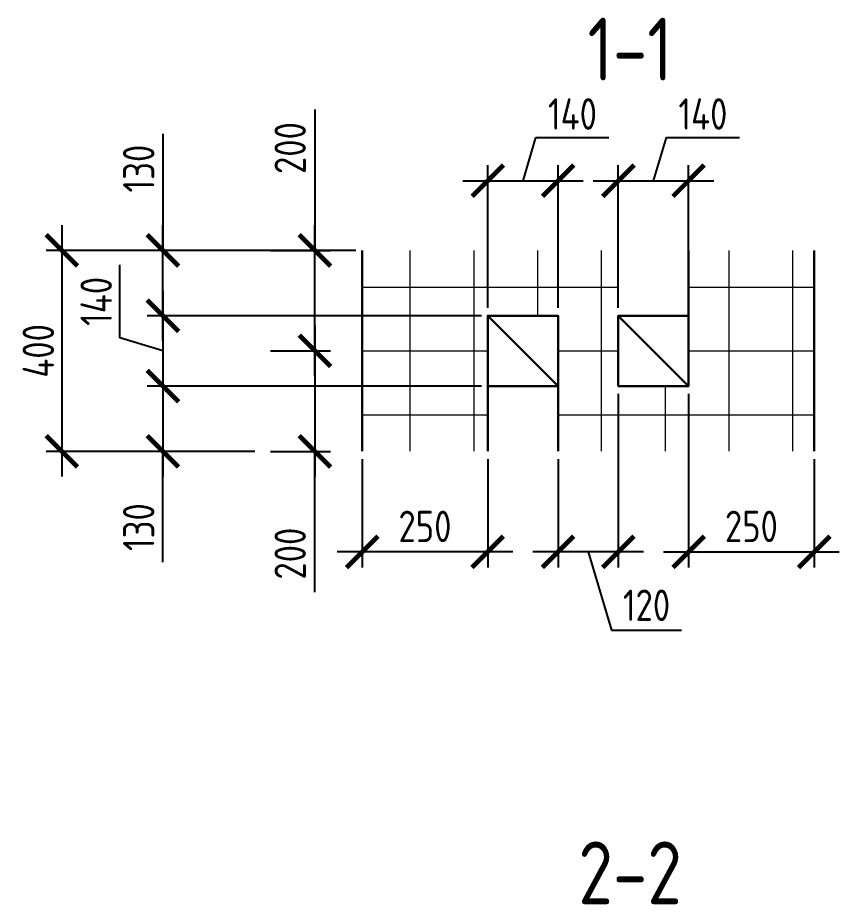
# Model space of a CAD drawing. Header units: millimetres. Extents: x -56498 to 234605, y -296269 to -29969.
# Drawn here: x 164444 to 166080, y -285061 to -283296 of the extents above; entities that cross this region are included whole.
import ezdxf
from ezdxf.enums import TextEntityAlignment as Align

# ---------------------------------------------------------------- set-up
doc = ezdxf.new("R2010")
doc.units = ezdxf.units.MM
doc.header["$LTSCALE"] = 100
doc.header["$PDMODE"] = 35
for name, color, linetype, lineweight in [('0.3', 7, 'Continuous', 30), ('Примітки 0.09', 200, 'Continuous', 9), ('Розміри 0.09', 5, 'Continuous', 9), ('Штрихування 0.09', 253, 'Continuous', 9)]:
    doc.layers.add(name, color=color, linetype=linetype, lineweight=lineweight)
doc.styles.add('GOST 2.304', font='CS_Gost2304.shx')
doc.dimstyles.new('SPDS', dxfattribs={"dimscale": 100, "dimtxt": 2.5, "dimasz": 2.5, "dimexe": 1.25, "dimexo": 0.625, "dimtad": 1, "dimrnd": 0.001, "dimtxsty": 'GOST 2.304', "dimblk": 'ARCHTICK', "dimcen": 2.5, "dimdle": 2, "dimadec": 0, "dimazin": 2, "dimtfac": 0.75, "dimtmove": 1, "dimatfit": 3, "dimfxl": 0, "dimtolj": 1, "dimarcsym": 0})

# ---------------------------------------------------------------- blocks, each defined once
blk = doc.blocks.new('_ArchTick')
at = {"color": 0, "linetype": 'ByBlock', "const_width": 0.15}
blk.add_lwpolyline([(-0.5, -0.5), (0.5, 0.5)], dxfattribs=at)
blk = doc.blocks.new('*D654')
at = {"layer": 'Defpoints', "color": 0, "transparency": 16777216}
for p in [(165780, -283620.8), (165640, -283889.5), (165780, -283889.5)]:
    blk.add_point(p, dxfattribs=at)
at = {"layer": 'Розміри 0.09', "color": 0, "lineweight": -2, "transparency": 16777216}
for p, q in [((165710, -283620.8), (165735.7, -283534.9)), ((165735.7, -283534.9), (165881.1, -283534.9)), ((165640, -283873.8), (165640, -283589.6)), ((165780, -283873.8), (165780, -283589.6)), ((165590, -283620.8), (165830, -283620.8))]:
    blk.add_line(p, q, dxfattribs=at)
at = {"layer": 'Розміри 0.09', "color": 0, "lineweight": -2, "transparency": 16777216, "xscale": 62.5, "yscale": 62.5, "zscale": 62.5, "rotation": 180}
blk.add_blockref('_ArchTick', (165640, -283620.8), dxfattribs=at)
at = {"layer": 'Розміри 0.09', "color": 0, "lineweight": -2, "transparency": 16777216, "xscale": 62.5, "yscale": 62.5, "zscale": 62.5}
blk.add_blockref('_ArchTick', (165780, -283620.8), dxfattribs=at)
at = {"layer": 'Розміри 0.09', "color": 0, "transparency": 16777216, "insert": (165808.4, -283488), "char_height": 62.5, "attachment_point": 5, "style": 'GOST 2.304'}
blk.add_mtext('\\A1;140', dxfattribs=at)
blk = doc.blocks.new('*D655')
at = {"layer": 'Defpoints', "color": 0, "transparency": 16777216}
for p in [(165520.3, -283620.8), (165380.3, -283889.5), (165520.3, -283889.5)]:
    blk.add_point(p, dxfattribs=at)
at = {"layer": 'Розміри 0.09', "color": 0, "lineweight": -2, "transparency": 16777216}
for p, q in [((165450.3, -283620.8), (165476, -283534.9)), ((165476, -283534.9), (165621.3, -283534.9)), ((165380.3, -283873.8), (165380.3, -283589.6)), ((165520.3, -283873.8), (165520.3, -283589.6)), ((165330.3, -283620.8), (165570.3, -283620.8))]:
    blk.add_line(p, q, dxfattribs=at)
at = {"layer": 'Розміри 0.09', "color": 0, "lineweight": -2, "transparency": 16777216, "xscale": 62.5, "yscale": 62.5, "zscale": 62.5, "rotation": 180}
blk.add_blockref('_ArchTick', (165380.3, -283620.8), dxfattribs=at)
at = {"layer": 'Розміри 0.09', "color": 0, "lineweight": -2, "transparency": 16777216, "xscale": 62.5, "yscale": 62.5, "zscale": 62.5}
blk.add_blockref('_ArchTick', (165520.3, -283620.8), dxfattribs=at)
at = {"layer": 'Розміри 0.09', "color": 0, "transparency": 16777216, "insert": (165548.7, -283488), "char_height": 62.5, "attachment_point": 5, "style": 'GOST 2.304'}
blk.add_mtext('\\A1;140', dxfattribs=at)
blk = doc.blocks.new('*D656')
at = {"layer": 'Defpoints', "color": 0, "transparency": 16777216}
for p in [(165780, -284029.5), (166030, -284159.5), (166030, -284359.5)]:
    blk.add_point(p, dxfattribs=at)
at = {"layer": 'Розміри 0.09', "color": 0, "lineweight": -2, "transparency": 16777216}
for p, q in [((165780, -284045.1), (165780, -284390.7)), ((166030, -284175.1), (166030, -284390.7)), ((165730, -284359.5), (166080, -284359.5))]:
    blk.add_line(p, q, dxfattribs=at)
at = {"layer": 'Розміри 0.09', "color": 0, "lineweight": -2, "transparency": 16777216, "xscale": 62.5, "yscale": 62.5, "zscale": 62.5, "rotation": 180}
blk.add_blockref('_ArchTick', (165780, -284359.5), dxfattribs=at)
at = {"layer": 'Розміри 0.09', "color": 0, "lineweight": -2, "transparency": 16777216, "xscale": 62.5, "yscale": 62.5, "zscale": 62.5}
blk.add_blockref('_ArchTick', (166030, -284359.5), dxfattribs=at)
at = {"layer": 'Розміри 0.09', "color": 0, "transparency": 16777216, "insert": (165905, -284308.9), "char_height": 62.5, "attachment_point": 5, "style": 'GOST 2.304'}
blk.add_mtext('\\A1;250', dxfattribs=at)
blk = doc.blocks.new('*D657')
at = {"layer": 'Defpoints', "color": 0, "transparency": 16777216}
for p in [(165640, -284029.5), (165520, -284159.5), (165520, -284359.5)]:
    blk.add_point(p, dxfattribs=at)
at = {"layer": 'Розміри 0.09', "color": 0, "lineweight": -2, "transparency": 16777216}
for p, q in [((165640, -284045.1), (165640, -284390.7)), ((165520, -284175.1), (165520, -284390.7)), ((165690, -284359.5), (165470, -284359.5)), ((165580, -284359.5), (165626.7, -284515.2)), ((165626.7, -284515.2), (165765.7, -284515.2))]:
    blk.add_line(p, q, dxfattribs=at)
at = {"layer": 'Розміри 0.09', "color": 0, "lineweight": -2, "transparency": 16777216, "xscale": 62.5, "yscale": 62.5, "zscale": 62.5, "rotation": 180}
blk.add_blockref('_ArchTick', (165520, -284359.5), dxfattribs=at)
at = {"layer": 'Розміри 0.09', "color": 0, "lineweight": -2, "transparency": 16777216, "xscale": 62.5, "yscale": 62.5, "zscale": 62.5}
blk.add_blockref('_ArchTick', (165640, -284359.5), dxfattribs=at)
at = {"layer": 'Розміри 0.09', "color": 0, "transparency": 16777216, "insert": (165696.2, -284465.9), "char_height": 62.5, "attachment_point": 5, "style": 'GOST 2.304'}
blk.add_mtext('\\A1;120', dxfattribs=at)
blk = doc.blocks.new('*D658')
at = {"layer": 'Defpoints', "color": 0, "transparency": 16777216}
for p in [(165130, -284159.5), (165380, -284159.5), (165130, -284359.5)]:
    blk.add_point(p, dxfattribs=at)
at = {"layer": 'Розміри 0.09', "color": 0, "lineweight": -2, "transparency": 16777216}
for p, q in [((165130, -284175.1), (165130, -284390.7)), ((165380, -284175.1), (165380, -284390.7)), ((165430, -284359.5), (165080, -284359.5))]:
    blk.add_line(p, q, dxfattribs=at)
at = {"layer": 'Розміри 0.09', "color": 0, "lineweight": -2, "transparency": 16777216, "xscale": 62.5, "yscale": 62.5, "zscale": 62.5, "rotation": 180}
blk.add_blockref('_ArchTick', (165130, -284359.5), dxfattribs=at)
at = {"layer": 'Розміри 0.09', "color": 0, "lineweight": -2, "transparency": 16777216, "xscale": 62.5, "yscale": 62.5, "zscale": 62.5}
blk.add_blockref('_ArchTick', (165380, -284359.5), dxfattribs=at)
at = {"layer": 'Розміри 0.09', "color": 0, "transparency": 16777216, "insert": (165255, -284308.9), "char_height": 62.5, "attachment_point": 5, "style": 'GOST 2.304'}
blk.add_mtext('\\A1;250', dxfattribs=at)
blk = doc.blocks.new('*D659')
at = {"layer": 'Defpoints', "color": 0, "transparency": 16777216}
for p in [(164733.2, -283759.5), (165133.2, -283759.5), (165383.2, -283889.5)]:
    blk.add_point(p, dxfattribs=at)
at = {"layer": 'Розміри 0.09', "color": 0, "lineweight": -2, "transparency": 16777216}
for p, q in [((164733.2, -283527.2), (164733.2, -283759.5)), ((164733.2, -283939.5), (164733.2, -283709.5)), ((165117.5, -283759.5), (164701.9, -283759.5)), ((165367.5, -283889.5), (164701.9, -283889.5))]:
    blk.add_line(p, q, dxfattribs=at)
at = {"layer": 'Розміри 0.09', "color": 0, "lineweight": -2, "transparency": 16777216, "xscale": 62.5, "yscale": 62.5, "zscale": 62.5}
for p, rotation in [((164733.2, -283759.5), 90), ((164733.2, -283889.5), 270)]:
    blk.add_blockref('_ArchTick', p, dxfattribs=dict(at, rotation=rotation))
at = {"layer": 'Розміри 0.09', "color": 0, "transparency": 16777216, "insert": (164685, -283596.7), "char_height": 62.5, "attachment_point": 5, "rotation": 90, "style": 'GOST 2.304'}
blk.add_mtext('\\A1;130', dxfattribs=at)
blk = doc.blocks.new('*D660')
at = {"layer": 'Defpoints', "color": 0, "transparency": 16777216}
for p in [(165383.2, -283889.5), (164733.2, -284029.5), (165383.2, -284029.5)]:
    blk.add_point(p, dxfattribs=at)
at = {"layer": 'Розміри 0.09', "color": 0, "lineweight": -2, "transparency": 16777216}
for p, q in [((164647.2, -283933.7), (164647.2, -283788.4)), ((164733.2, -283839.5), (164733.2, -284079.5)), ((165367.5, -283889.5), (164701.9, -283889.5)), ((164733.2, -283959.5), (164647.2, -283933.7)), ((165367.5, -284029.5), (164701.9, -284029.5))]:
    blk.add_line(p, q, dxfattribs=at)
at = {"layer": 'Розміри 0.09', "color": 0, "lineweight": -2, "transparency": 16777216, "xscale": 62.5, "yscale": 62.5, "zscale": 62.5}
for p, rotation in [((164733.2, -283889.5), 90), ((164733.2, -284029.5), 270)]:
    blk.add_blockref('_ArchTick', p, dxfattribs=dict(at, rotation=rotation))
at = {"layer": 'Розміри 0.09', "color": 0, "transparency": 16777216, "insert": (164600.3, -283861), "char_height": 62.5, "attachment_point": 5, "rotation": 90, "style": 'GOST 2.304'}
blk.add_mtext('\\A1;140', dxfattribs=at)
blk = doc.blocks.new('*D661')
at = {"layer": 'Defpoints', "color": 0, "transparency": 16777216}
for p in [(165383.2, -284029.5), (164733.2, -284159.5), (164932, -284159.5)]:
    blk.add_point(p, dxfattribs=at)
at = {"layer": 'Розміри 0.09', "color": 0, "lineweight": -2, "transparency": 16777216}
for p, q in [((164733.2, -283979.5), (164733.2, -284209.5)), ((165367.5, -284029.5), (164701.9, -284029.5)), ((164916.3, -284159.5), (164701.9, -284159.5)), ((164733.2, -284379.8), (164733.2, -284159.5))]:
    blk.add_line(p, q, dxfattribs=at)
at = {"layer": 'Розміри 0.09', "color": 0, "lineweight": -2, "transparency": 16777216, "xscale": 62.5, "yscale": 62.5, "zscale": 62.5}
for p, rotation in [((164733.2, -284029.5), 90), ((164733.2, -284159.5), 270)]:
    blk.add_blockref('_ArchTick', p, dxfattribs=dict(at, rotation=rotation))
at = {"layer": 'Розміри 0.09', "color": 0, "transparency": 16777216, "insert": (164685, -284310.3), "char_height": 62.5, "attachment_point": 5, "rotation": 90, "style": 'GOST 2.304'}
blk.add_mtext('\\A1;130', dxfattribs=at)
blk = doc.blocks.new('*D662')
at = {"layer": 'Defpoints', "color": 0, "transparency": 16777216}
for p in [(164932, -283759.5), (165035.9, -283759.5), (164932, -283959.5)]:
    blk.add_point(p, dxfattribs=at)
at = {"layer": 'Розміри 0.09', "color": 0, "lineweight": -2, "transparency": 16777216}
for p, q in [((165035.9, -283479.3), (165035.9, -283759.5)), ((165035.9, -284009.5), (165035.9, -283709.5)), ((164947.6, -283759.5), (165067.2, -283759.5)), ((164947.6, -283959.5), (165067.2, -283959.5))]:
    blk.add_line(p, q, dxfattribs=at)
at = {"layer": 'Розміри 0.09', "color": 0, "lineweight": -2, "transparency": 16777216, "xscale": 62.5, "yscale": 62.5, "zscale": 62.5}
for p, rotation in [((165035.9, -283759.5), 90), ((165035.9, -283959.5), 270)]:
    blk.add_blockref('_ArchTick', p, dxfattribs=dict(at, rotation=rotation))
at = {"layer": 'Розміри 0.09', "color": 0, "transparency": 16777216, "insert": (164986.6, -283555.8), "char_height": 62.5, "attachment_point": 5, "rotation": 90, "style": 'GOST 2.304'}
blk.add_mtext('\\A1;200', dxfattribs=at)
blk = doc.blocks.new('*D663')
at = {"layer": 'Defpoints', "color": 0, "transparency": 16777216}
for p in [(164932, -283959.5), (164932, -284159.5), (165035.9, -284159.5)]:
    blk.add_point(p, dxfattribs=at)
at = {"layer": 'Розміри 0.09', "color": 0, "lineweight": -2, "transparency": 16777216}
for p, q in [((165035.9, -283909.5), (165035.9, -284209.5)), ((164947.6, -283959.5), (165067.2, -283959.5)), ((164947.6, -284159.5), (165067.2, -284159.5)), ((165035.9, -284439.6), (165035.9, -284159.5))]:
    blk.add_line(p, q, dxfattribs=at)
at = {"layer": 'Розміри 0.09', "color": 0, "lineweight": -2, "transparency": 16777216, "xscale": 62.5, "yscale": 62.5, "zscale": 62.5}
for p, rotation in [((165035.9, -283959.5), 90), ((165035.9, -284159.5), 270)]:
    blk.add_blockref('_ArchTick', p, dxfattribs=dict(at, rotation=rotation))
at = {"layer": 'Розміри 0.09', "color": 0, "transparency": 16777216, "insert": (164986.6, -284363.1), "char_height": 62.5, "attachment_point": 5, "rotation": 90, "style": 'GOST 2.304'}
blk.add_mtext('\\A1;200', dxfattribs=at)
blk = doc.blocks.new('*D664')
at = {"layer": 'Defpoints', "color": 0, "transparency": 16777216}
for p in [(164932, -283759.5), (164532, -284159.5), (164932, -284159.5)]:
    blk.add_point(p, dxfattribs=at)
at = {"layer": 'Розміри 0.09', "color": 0, "lineweight": -2, "transparency": 16777216}
for p, q in [((164532, -283709.5), (164532, -284209.5)), ((164916.3, -283759.5), (164500.7, -283759.5)), ((164916.3, -284159.5), (164500.7, -284159.5))]:
    blk.add_line(p, q, dxfattribs=at)
at = {"layer": 'Розміри 0.09', "color": 0, "lineweight": -2, "transparency": 16777216, "xscale": 62.5, "yscale": 62.5, "zscale": 62.5}
for p, rotation in [((164532, -283759.5), 90), ((164532, -284159.5), 270)]:
    blk.add_blockref('_ArchTick', p, dxfattribs=dict(at, rotation=rotation))
at = {"layer": 'Розміри 0.09', "color": 0, "transparency": 16777216, "insert": (164485.1, -283959.5), "char_height": 62.5, "attachment_point": 5, "rotation": 90, "style": 'GOST 2.304'}
blk.add_mtext('\\A1;400', dxfattribs=at)

msp = doc.modelspace()

# ---------------------------------------------------------------- hatches: boundary and pattern name
at = {"layer": 'Штрихування 0.09', "ltscale": 0.25}
h = msp.add_hatch(dxfattribs=at)
h.set_pattern_fill('NET', color=256, scale=40, angle=90, style=0)
h.set_pattern_definition([(90, (-115952.29, -452488.83), (-127, 8e-15), []), (180, (-115952.29, -452488.83), (-2e-14, -127), [])])
h.paths.add_polyline_path([(165129.965, -283759.456), (165129.965, -284159.456), (165379.965, -284159.456), (165379.965, -284029.456), (165379.965, -283889.456), (165519.965, -283889.456), (165519.965, -284029.456), (165519.965, -284159.456), (166029.965, -284159.456), (166029.965, -283759.456), (165949.965, -283759.456), (165779.965, -283759.456), (165779.965, -283889.456), (165779.965, -284029.456), (165639.965, -284029.456), (165639.965, -283889.456), (165639.965, -283759.456), (165129.965, -283759.456)], flags=0)

# ---------------------------------------------------------------- linework, layer by layer
at = {"layer": '0.3', "ltscale": 0.25}
for p, q in [((165129.965, -284159.456), (165129.965, -283759.456)), ((165779.965, -283759.456), (165779.965, -283889.456)), ((166029.965, -284159.456), (166029.965, -283759.456)), ((165379.965, -284029.456), (165379.965, -284159.456)), ((165519.965, -284029.456), (165519.965, -284159.456))]:
    msp.add_line(p, q, dxfattribs=at)
for points in [[(165379.965, -283889.456), (165519.965, -283889.456), (165519.965, -284029.456), (165379.965, -283889.456), (165379.965, -284029.456), (165519.965, -284029.456)], [(165639.965, -283889.456), (165779.965, -283889.456), (165779.965, -284029.456), (165639.965, -283889.456), (165639.965, -284029.456), (165779.965, -284029.456)]]:
    msp.add_lwpolyline(points, dxfattribs=at)

# ---------------------------------------------------------------- texts
at = {"layer": 'Примітки 0.09', "ltscale": 0.25, "style": 'GOST 2.304'}
for s, p in [('1-1', (165663.447, -283421.43)), ('2-2', (165663.447, -285060.994))]:
    msp.add_text(s, height=125, dxfattribs=at).set_placement(p, align=Align.CENTER)

# ---------------------------------------------------------------- dimensions: what is measured, and where the dimension line sits
at = {"layer": 'Розміри 0.09'}
for base, p1, p2, picture, middle in [((165520.252, -283620.826), (165380.252, -283889.456), (165520.252, -283889.456), '*D655', (165491.659, -283488.013)), ((165779.965, -283620.826), (165639.965, -283889.456), (165779.965, -283889.456), '*D654', (165751.372, -283488.013)), ((165519.965, -284359.456), (165639.965, -284029.456), (165519.965, -284159.456), '*D657', (165642.3, -284465.86)), ((166029.965, -284359.456), (165779.965, -284029.456), (166029.965, -284159.456), '*D656', (165904.965, -284308.866)), ((165129.965, -284359.456), (165379.965, -284159.456), (165129.965, -284159.456), '*D658', (165254.965, -284308.866))]:
    dim = msp.add_linear_dim(base=base, p1=p1, p2=p2, dimstyle='SPDS', override={"dimscale": 25, "dimlfac": 1, "dimtxsty": 'GOST 2.304', "dimblk1": 'ArchTick', "dimblk2": 'ArchTick', "dimsah": 1, "dimtolj": 1}, dxfattribs=at)
    dim.commit()
    dim.dimension.update_dxf_attribs({"geometry": picture, "text_midpoint": middle})
for base, p1, p2, angle, picture, middle in [((165035.915, -283759.456), (164931.965, -283959.456), (164931.965, -283759.456), 90, '*D662', (165081.399, -283555.847)), ((164733.157, -283759.456), (165383.157, -283889.456), (165133.157, -283759.456), 90, '*D659', (164733.157, -283596.682)), ((165035.915, -284159.456), (164931.965, -283959.456), (164931.965, -284159.456), 270, '*D663', (165081.399, -284363.065)), ((164733.157, -284159.456), (165383.157, -284029.456), (164931.965, -284159.456), 90, '*D661', (164746.48, -284310.26))]:
    dim = msp.add_linear_dim(base=base, p1=p1, p2=p2, angle=angle, dimstyle='SPDS', override={"dimscale": 25, "dimlfac": 1, "dimtxsty": 'GOST 2.304', "dimblk1": 'ArchTick', "dimblk2": 'ArchTick', "dimsah": 1, "dimtolj": 1}, dxfattribs=at)
    dim.commit()
    dim.dimension.update_dxf_attribs({"geometry": picture, "text_midpoint": middle, "dimtype": 160})
for base, p1, p2, picture, middle in [((164531.965, -284159.456), (164931.965, -283759.456), (164931.965, -284159.456), '*D664', (164485.09, -283959.456)), ((164733.157, -284029.456), (165383.157, -283889.456), (165383.157, -284029.456), '*D660', (164600.344, -283918.05))]:
    dim = msp.add_linear_dim(base=base, p1=p1, p2=p2, angle=90, dimstyle='SPDS', override={"dimscale": 25, "dimlfac": 1, "dimtxsty": 'GOST 2.304', "dimblk1": 'ArchTick', "dimblk2": 'ArchTick', "dimsah": 1, "dimtolj": 1}, dxfattribs=at)
    dim.commit()
    dim.dimension.update_dxf_attribs({"geometry": picture, "text_midpoint": middle})

doc.saveas('drawing.dxf')
